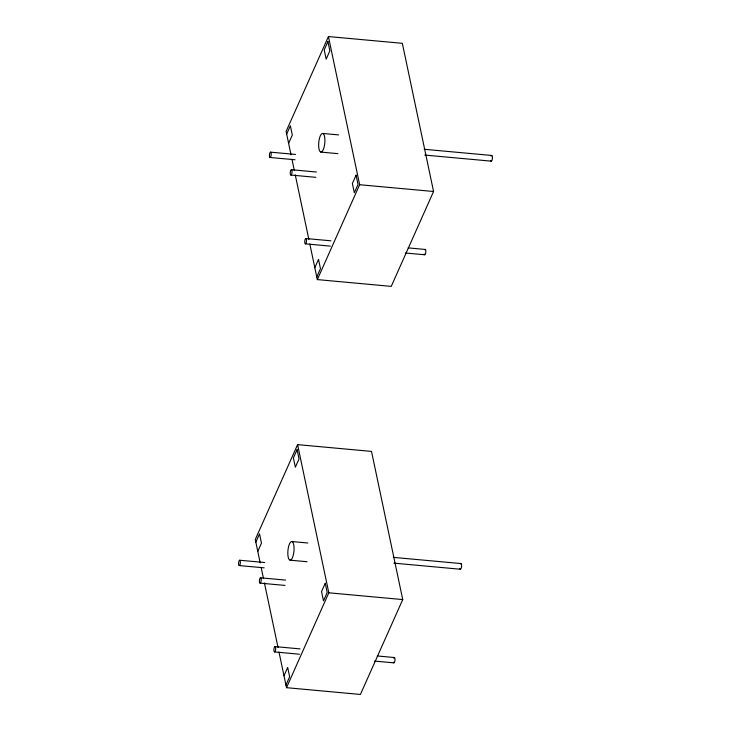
<?xml version="1.0" encoding="UTF-8"?>
<svg xmlns="http://www.w3.org/2000/svg" width="731" height="731" viewBox="0 0 731 731"><rect width="100%" height="100%" fill="white"/><g stroke="black" fill="none" stroke-linecap="round" stroke-linejoin="round"><path stroke-width="1.1" d="M309.816 243.944L317.327 279.598L391.249 286.369L433.565 191.495L402.342 43.321L328.42 36.55L286.104 131.425L291.029 154.817M286.662 134.075L290.362 125.769L292.318 135.034L288.608 143.331M314.814 267.692L318.524 259.386L320.47 268.652L316.77 276.948M317.327 279.598L359.643 184.724L328.42 36.55M278.986 652.034L286.497 687.679L360.42 694.45L402.735 599.575L371.512 451.402L297.59 444.631L255.274 539.505L260.199 562.907M255.832 542.155L259.532 533.858L261.479 543.115L257.778 551.412M283.984 675.773L287.685 667.476L289.64 676.732L285.94 685.038M286.497 687.679L328.813 592.804L297.59 444.631M322.709 133.453A9.366 3.034 -84.8 0 1 323.915 147.872A9.366 3.034 -84.8 0 1 318.716 146.986A9.366 3.034 -84.8 0 1 322.709 133.453L338.617 134.915M424.172 149.279L491.753 155.465M424.729 155.063L491.186 161.149M320.854 152.085L337.896 153.647M270.571 152.158A2.677 0.868 -84.8 0 1 270.909 156.279A2.677 0.868 -84.8 0 1 269.428 156.023A2.677 0.868 -84.8 0 1 270.571 152.158L295.562 154.442M270.031 157.476L295.032 159.769M291.404 169.72A2.677 0.868 -84.8 0 1 291.751 173.841A2.677 0.868 -84.8 0 1 290.262 173.594A2.677 0.868 -84.8 0 1 291.404 169.72L316.395 172.013M290.874 175.047L315.865 177.331M359.643 184.724L433.565 191.495M305.905 238.516A2.677 0.868 -84.8 0 1 306.243 242.637A2.677 0.868 -84.8 0 1 304.763 242.381A2.677 0.868 -84.8 0 1 305.905 238.516L330.896 240.81M408.145 247.882L425.186 249.445M305.366 243.843L330.366 246.128M405.349 252.999L424.656 254.763M291.879 541.543A9.366 3.034 -84.8 0 1 293.076 555.953A9.366 3.034 -84.8 0 1 287.886 555.076A9.366 3.034 -84.8 0 1 291.879 541.543L307.788 542.996M393.333 557.369L460.923 563.555M393.899 563.144L460.356 569.23M290.015 560.165L307.066 561.728M239.731 560.238A2.677 0.868 -84.8 0 1 240.079 564.359A2.677 0.868 -84.8 0 1 238.589 564.104A2.677 0.868 -84.8 0 1 239.731 560.238L264.732 562.532M239.201 565.566L264.193 567.85M260.574 577.81A2.677 0.868 -84.8 0 1 260.912 581.931A2.677 0.868 -84.8 0 1 259.432 581.675A2.677 0.868 -84.8 0 1 260.574 577.81L285.565 580.094M260.044 583.128L285.035 585.421M328.813 592.804L402.735 599.575M275.066 646.606A2.677 0.868 -84.8 0 1 275.413 650.718A2.677 0.868 -84.8 0 1 273.924 650.471A2.677 0.868 -84.8 0 1 275.066 646.606L300.057 648.89M377.315 655.963L394.356 657.525M274.536 651.924L299.527 654.218M374.51 661.08L393.826 662.843M291.971 159.276L294.319 170.414M295.26 174.873L308.875 239.494M261.141 567.366L263.489 578.504M264.43 582.954L278.045 647.575M460.384 563.921A2.851 0.923 -84.8 0 1 461.526 564.707A2.851 0.923 -84.8 0 1 461.106 568.462A2.851 0.923 -84.8 0 1 459.863 568.572M393.671 658.202A2.677 0.868 -84.8 0 1 394.868 658.311A2.677 0.868 -84.8 0 1 394.585 661.994A2.677 0.868 -84.8 0 1 393.369 662.231M491.086 156.059A2.851 0.923 -84.8 0 1 492.319 156.407A2.851 0.923 -84.8 0 1 491.981 160.281A2.851 0.923 -84.8 0 1 490.702 160.491M424.684 249.783A2.677 0.868 -84.8 0 1 425.762 250.569A2.677 0.868 -84.8 0 1 425.323 254.132A2.677 0.868 -84.8 0 1 424.163 254.013M327.917 41.566L324.217 49.872L326.163 59.129L329.873 50.832L327.917 41.566M356.079 175.184L352.369 183.49L354.325 192.746L358.026 184.45L356.079 175.184M297.088 449.656L293.387 457.953L295.333 467.219L299.034 458.913L297.088 449.656M325.24 583.274L321.539 591.571L323.495 600.836L327.196 592.53L325.24 583.274"/></g></svg>
